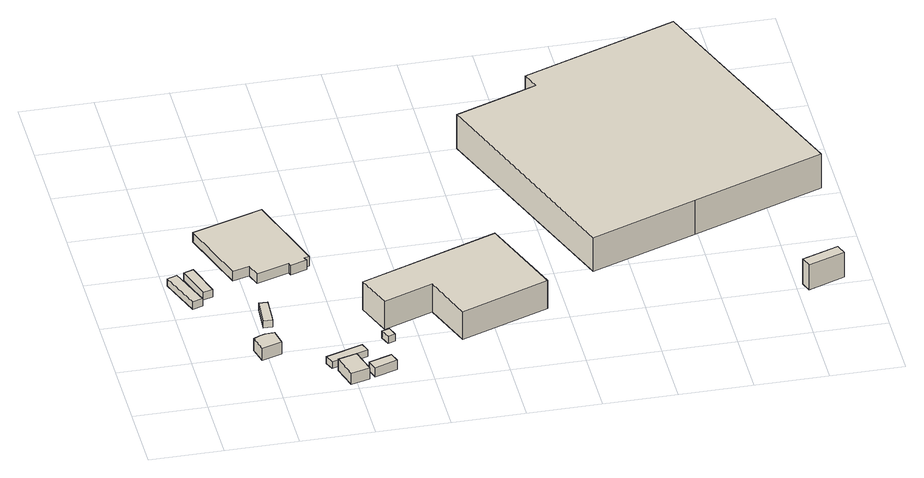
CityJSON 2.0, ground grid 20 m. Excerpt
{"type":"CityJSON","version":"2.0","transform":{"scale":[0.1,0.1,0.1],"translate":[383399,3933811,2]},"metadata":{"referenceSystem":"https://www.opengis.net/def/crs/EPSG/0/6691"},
"CityObjects":{
"building1":{"type":"Building","attributes":{"平成28年度建物利用現況.図形面積":36.89,"平成28年度建物利用現況.建物地上階数":0,"平成28年度建物利用現況.建物地下階数":0,"平成28年度建物利用現況.建物構造コード":"0","平成28年度建物利用現況.建物用途分類コード":"132","平成28年度建物利用現況.建物用途細分類コード":"0","平成28年度建物利用現況.延べ面積換算コード":"0","平成28年度建物利用現況.変化フラグ":"0","平成28年度建物利用現況.延べ面積換算係数":"0.000","平成28年度建物利用現況.過年度修正フラグ":"0","平成28年度建物利用現況.調整フラグ":"1","平成28年度建物利用現況.説明注記":"自転車置場","平成28年度建物利用現況.区市町村コード":"111","平成28年度建物利用現況.大字・町コード":"58","平成28年度建物利用現況.町・丁目コード":"3","平成28年度建物利用現況.13_区市町村コード_大字・町コード_町・丁目コード":"13111058003","平成28年度建物利用現況.区市町村名称":"大田区","平成28年度建物利用現況.町丁目名称":"南六郷三丁目","地域地区":"12, ,25","多摩川浸水想定区域（計画規模）.規模":"L1","多摩川浸水想定区域（計画規模）.浸水ランク":"2","多摩川浸水想定区域（計画規模）.浸水深":1.36,"多摩川浸水想定区域（想定最大規模）.規模":"L2","多摩川浸水想定区域（想定最大規模）.浸水ランク":"2","多摩川浸水想定区域（想定最大規模）.浸水深":2.71,"多摩川浸水想定区域（想定最大規模）.継続時間":1,"usage":"412","measuredHeight":2.3,"BuildingDetails.buildingRoofEdgeArea":36.89,"BuildingDetails.fireproofStructureType":"0","BuildingDetails.districtsAndZonesType":"12","BuildingDetails.landUsePlanType":"2112","BuildingDetails.prefecture":"13","BuildingDetails.city":"13111","BuildingDetails.surveyYear":2016},"geometry":[{"type":"Solid","lod":"1","boundaries":[[[[0,1,2,3]],[[2,4,5,3]],[[1,6,4,2]],[[0,7,6,1]],[[3,5,7,0]],[[4,6,7,5]]]]}]},
"building2":{"type":"Building","attributes":{"平成28年度建物利用現況.図形面積":28.53,"平成28年度建物利用現況.建物地上階数":0,"平成28年度建物利用現況.建物地下階数":0,"平成28年度建物利用現況.建物構造コード":"0","平成28年度建物利用現況.建物用途分類コード":"132","平成28年度建物利用現況.建物用途細分類コード":"0","平成28年度建物利用現況.延べ面積換算コード":"0","平成28年度建物利用現況.変化フラグ":"0","平成28年度建物利用現況.延べ面積換算係数":"0.000","平成28年度建物利用現況.過年度修正フラグ":"0","平成28年度建物利用現況.調整フラグ":"1","平成28年度建物利用現況.説明注記":"自転車置場","平成28年度建物利用現況.区市町村コード":"111","平成28年度建物利用現況.大字・町コード":"58","平成28年度建物利用現況.町・丁目コード":"3","平成28年度建物利用現況.13_区市町村コード_大字・町コード_町・丁目コード":"13111058003","平成28年度建物利用現況.区市町村名称":"大田区","平成28年度建物利用現況.町丁目名称":"南六郷三丁目","地域地区":"12, ,25","多摩川浸水想定区域（計画規模）.規模":"L1","多摩川浸水想定区域（計画規模）.浸水ランク":"2","多摩川浸水想定区域（計画規模）.浸水深":1.33,"多摩川浸水想定区域（想定最大規模）.規模":"L2","多摩川浸水想定区域（想定最大規模）.浸水ランク":"2","多摩川浸水想定区域（想定最大規模）.浸水深":2.6,"多摩川浸水想定区域（想定最大規模）.継続時間":1,"usage":"412","measuredHeight":2.4,"BuildingDetails.buildingRoofEdgeArea":28.53,"BuildingDetails.fireproofStructureType":"0","BuildingDetails.districtsAndZonesType":"12","BuildingDetails.landUsePlanType":"2112","BuildingDetails.prefecture":"13","BuildingDetails.city":"13111","BuildingDetails.surveyYear":2016},"geometry":[{"type":"Solid","lod":"1","boundaries":[[[[8,9,10,11]],[[10,12,13,11]],[[9,14,12,10]],[[8,15,14,9]],[[11,13,15,8]],[[12,14,15,13]]]]}]},
"building3":{"type":"Building","attributes":{"平成28年度建物利用現況.図形面積":30.45,"平成28年度建物利用現況.建物地上階数":0,"平成28年度建物利用現況.建物地下階数":0,"平成28年度建物利用現況.建物構造コード":"0","平成28年度建物利用現況.建物用途分類コード":"132","平成28年度建物利用現況.建物用途細分類コード":"0","平成28年度建物利用現況.延べ面積換算コード":"0","平成28年度建物利用現況.変化フラグ":"0","平成28年度建物利用現況.延べ面積換算係数":"0.000","平成28年度建物利用現況.過年度修正フラグ":"0","平成28年度建物利用現況.調整フラグ":"1","平成28年度建物利用現況.説明注記":"外","平成28年度建物利用現況.区市町村コード":"111","平成28年度建物利用現況.大字・町コード":"58","平成28年度建物利用現況.町・丁目コード":"3","平成28年度建物利用現況.13_区市町村コード_大字・町コード_町・丁目コード":"13111058003","平成28年度建物利用現況.区市町村名称":"大田区","平成28年度建物利用現況.町丁目名称":"南六郷三丁目","地域地区":"12, ,25","多摩川浸水想定区域（計画規模）.規模":"L1","多摩川浸水想定区域（計画規模）.浸水ランク":"2","多摩川浸水想定区域（計画規模）.浸水深":1.97,"多摩川浸水想定区域（想定最大規模）.規模":"L2","多摩川浸水想定区域（想定最大規模）.浸水ランク":"2","多摩川浸水想定区域（想定最大規模）.浸水深":2.86,"多摩川浸水想定区域（想定最大規模）.継続時間":1,"城南地区浸水想定区域（想定最大規模）.規模":"L2","城南地区浸水想定区域（想定最大規模）.浸水ランク":"1","城南地区浸水想定区域（想定最大規模）.浸水深":0.01,"usage":"412","measuredHeight":7.3,"BuildingDetails.buildingRoofEdgeArea":30.45,"BuildingDetails.fireproofStructureType":"0","BuildingDetails.districtsAndZonesType":"12","BuildingDetails.landUsePlanType":"2112","BuildingDetails.prefecture":"13","BuildingDetails.city":"13111","BuildingDetails.surveyYear":2016},"geometry":[{"type":"Solid","lod":"1","boundaries":[[[[16,17,18,19,20,21]],[[20,22,23,21]],[[19,24,22,20]],[[18,25,24,19]],[[17,26,25,18]],[[16,27,26,17]],[[21,23,27,16]],[[22,24,25,26,27,23]]]]}]},
"building4":{"type":"Building","attributes":{"平成28年度建物利用現況.図形面積":19.71,"平成28年度建物利用現況.建物地上階数":0,"平成28年度建物利用現況.建物地下階数":0,"平成28年度建物利用現況.建物構造コード":"0","平成28年度建物利用現況.建物用途分類コード":"132","平成28年度建物利用現況.建物用途細分類コード":"0","平成28年度建物利用現況.延べ面積換算コード":"0","平成28年度建物利用現況.変化フラグ":"0","平成28年度建物利用現況.延べ面積換算係数":"0.000","平成28年度建物利用現況.過年度修正フラグ":"0","平成28年度建物利用現況.調整フラグ":"1","平成28年度建物利用現況.説明注記":"自転車置場","平成28年度建物利用現況.区市町村コード":"111","平成28年度建物利用現況.大字・町コード":"58","平成28年度建物利用現況.町・丁目コード":"3","平成28年度建物利用現況.13_区市町村コード_大字・町コード_町・丁目コード":"13111058003","平成28年度建物利用現況.区市町村名称":"大田区","平成28年度建物利用現況.町丁目名称":"南六郷三丁目","地域地区":"12, ,25","多摩川浸水想定区域（計画規模）.規模":"L1","多摩川浸水想定区域（計画規模）.浸水ランク":"2","多摩川浸水想定区域（計画規模）.浸水深":1.64,"多摩川浸水想定区域（想定最大規模）.規模":"L2","多摩川浸水想定区域（想定最大規模）.浸水ランク":"2","多摩川浸水想定区域（想定最大規模）.浸水深":2.71,"多摩川浸水想定区域（想定最大規模）.継続時間":1,"城南地区浸水想定区域（想定最大規模）.規模":"L2","城南地区浸水想定区域（想定最大規模）.浸水ランク":"1","城南地区浸水想定区域（想定最大規模）.浸水深":0.096,"usage":"412","measuredHeight":2.2,"BuildingDetails.buildingRoofEdgeArea":19.71,"BuildingDetails.fireproofStructureType":"0","BuildingDetails.districtsAndZonesType":"12","BuildingDetails.landUsePlanType":"2112","BuildingDetails.prefecture":"13","BuildingDetails.city":"13111","BuildingDetails.surveyYear":2016},"geometry":[{"type":"Solid","lod":"1","boundaries":[[[[28,29,30,31]],[[30,32,33,31]],[[29,34,32,30]],[[28,35,34,29]],[[31,33,35,28]],[[32,34,35,33]]]]}]},
"building5":{"type":"Building","attributes":{"平成28年度建物利用現況.図形面積":39.89,"平成28年度建物利用現況.建物地上階数":0,"平成28年度建物利用現況.建物地下階数":0,"平成28年度建物利用現況.建物構造コード":"0","平成28年度建物利用現況.建物用途分類コード":"132","平成28年度建物利用現況.建物用途細分類コード":"0","平成28年度建物利用現況.延べ面積換算コード":"0","平成28年度建物利用現況.変化フラグ":"0","平成28年度建物利用現況.延べ面積換算係数":"0.000","平成28年度建物利用現況.過年度修正フラグ":"0","平成28年度建物利用現況.調整フラグ":"1","平成28年度建物利用現況.説明注記":"物置","平成28年度建物利用現況.区市町村コード":"111","平成28年度建物利用現況.大字・町コード":"58","平成28年度建物利用現況.町・丁目コード":"3","平成28年度建物利用現況.13_区市町村コード_大字・町コード_町・丁目コード":"13111058003","平成28年度建物利用現況.区市町村名称":"大田区","平成28年度建物利用現況.町丁目名称":"南六郷三丁目","地域地区":"12, ,25","多摩川浸水想定区域（計画規模）.規模":"L1","多摩川浸水想定区域（計画規模）.浸水ランク":"2","多摩川浸水想定区域（計画規模）.浸水深":2.2,"多摩川浸水想定区域（想定最大規模）.規模":"L2","多摩川浸水想定区域（想定最大規模）.浸水ランク":"2","多摩川浸水想定区域（想定最大規模）.浸水深":2.97,"多摩川浸水想定区域（想定最大規模）.継続時間":1,"城南地区浸水想定区域（想定最大規模）.規模":"L2","城南地区浸水想定区域（想定最大規模）.浸水ランク":"1","城南地区浸水想定区域（想定最大規模）.浸水深":0.109,"usage":"412","measuredHeight":3.9,"BuildingDetails.buildingRoofEdgeArea":39.89,"BuildingDetails.fireproofStructureType":"0","BuildingDetails.districtsAndZonesType":"12","BuildingDetails.landUsePlanType":"2112","BuildingDetails.prefecture":"13","BuildingDetails.city":"13111","BuildingDetails.surveyYear":2016},"geometry":[{"type":"Solid","lod":"1","boundaries":[[[[36,37,38,39]],[[38,40,41,39]],[[37,42,40,38]],[[36,43,42,37]],[[39,41,43,36]],[[40,42,43,41]]]]}]},
"building6":{"type":"Building","attributes":{"平成28年度建物利用現況.図形面積":30.83,"平成28年度建物利用現況.建物地上階数":0,"平成28年度建物利用現況.建物地下階数":0,"平成28年度建物利用現況.建物構造コード":"0","平成28年度建物利用現況.建物用途分類コード":"132","平成28年度建物利用現況.建物用途細分類コード":"0","平成28年度建物利用現況.延べ面積換算コード":"0","平成28年度建物利用現況.変化フラグ":"0","平成28年度建物利用現況.延べ面積換算係数":"0.000","平成28年度建物利用現況.過年度修正フラグ":"0","平成28年度建物利用現況.調整フラグ":"1","平成28年度建物利用現況.説明注記":"自転車置場","平成28年度建物利用現況.区市町村コード":"111","平成28年度建物利用現況.大字・町コード":"58","平成28年度建物利用現況.町・丁目コード":"3","平成28年度建物利用現況.13_区市町村コード_大字・町コード_町・丁目コード":"13111058003","平成28年度建物利用現況.区市町村名称":"大田区","平成28年度建物利用現況.町丁目名称":"南六郷三丁目","地域地区":"12, ,25","多摩川浸水想定区域（計画規模）.規模":"L1","多摩川浸水想定区域（計画規模）.浸水ランク":"2","多摩川浸水想定区域（計画規模）.浸水深":2.1,"多摩川浸水想定区域（想定最大規模）.規模":"L2","多摩川浸水想定区域（想定最大規模）.浸水ランク":"2","多摩川浸水想定区域（想定最大規模）.浸水深":2.87,"多摩川浸水想定区域（想定最大規模）.継続時間":1,"城南地区浸水想定区域（想定最大規模）.規模":"L2","城南地区浸水想定区域（想定最大規模）.浸水ランク":"1","城南地区浸水想定区域（想定最大規模）.浸水深":0.109,"usage":"412","measuredHeight":2.2,"BuildingDetails.buildingRoofEdgeArea":30.83,"BuildingDetails.fireproofStructureType":"0","BuildingDetails.districtsAndZonesType":"12","BuildingDetails.landUsePlanType":"2112","BuildingDetails.prefecture":"13","BuildingDetails.city":"13111","BuildingDetails.surveyYear":2016},"geometry":[{"type":"Solid","lod":"1","boundaries":[[[[44,45,46,47]],[[46,48,49,47]],[[45,50,48,46]],[[44,51,50,45]],[[47,49,51,44]],[[48,50,51,49]]]]}]},
"building7":{"type":"Building","attributes":{"平成28年度建物利用現況.図形面積":486.21,"平成28年度建物利用現況.建物地上階数":0,"平成28年度建物利用現況.建物地下階数":0,"平成28年度建物利用現況.建物構造コード":"0","平成28年度建物利用現況.建物用途分類コード":"132","平成28年度建物利用現況.建物用途細分類コード":"0","平成28年度建物利用現況.延べ面積換算コード":"0","平成28年度建物利用現況.変化フラグ":"0","平成28年度建物利用現況.延べ面積換算係数":"0.000","平成28年度建物利用現況.過年度修正フラグ":"0","平成28年度建物利用現況.調整フラグ":"1","平成28年度建物利用現況.説明注記":"車庫","平成28年度建物利用現況.区市町村コード":"111","平成28年度建物利用現況.大字・町コード":"58","平成28年度建物利用現況.町・丁目コード":"3","平成28年度建物利用現況.13_区市町村コード_大字・町コード_町・丁目コード":"13111058003","平成28年度建物利用現況.区市町村名称":"大田区","平成28年度建物利用現況.町丁目名称":"南六郷三丁目","地域地区":"12, ,25","多摩川浸水想定区域（計画規模）.規模":"L1","多摩川浸水想定区域（計画規模）.浸水ランク":"2","多摩川浸水想定区域（計画規模）.浸水深":1.53,"多摩川浸水想定区域（想定最大規模）.規模":"L2","多摩川浸水想定区域（想定最大規模）.浸水ランク":"2","多摩川浸水想定区域（想定最大規模）.浸水深":2.8,"多摩川浸水想定区域（想定最大規模）.継続時間":1,"城南地区浸水想定区域（想定最大規模）.規模":"L2","城南地区浸水想定区域（想定最大規模）.浸水ランク":"1","城南地区浸水想定区域（想定最大規模）.浸水深":0.031,"usage":"412","measuredHeight":4.4,"BuildingDetails.buildingRoofEdgeArea":486.21,"BuildingDetails.fireproofStructureType":"0","BuildingDetails.districtsAndZonesType":"12","BuildingDetails.landUsePlanType":"2112","BuildingDetails.prefecture":"13","BuildingDetails.city":"13111","BuildingDetails.surveyYear":2016},"geometry":[{"type":"Solid","lod":"1","boundaries":[[[[52,53,54,55,56,57,58,59,60,61]],[[60,62,63,61]],[[59,64,62,60]],[[58,65,64,59]],[[57,66,65,58]],[[56,67,66,57]],[[55,68,67,56]],[[54,69,68,55]],[[53,70,69,54]],[[52,71,70,53]],[[61,63,71,52]],[[62,64,65,66,67,68,69,70,71,63]]]]}]},
"building8":{"type":"Building","attributes":{"平成28年度建物利用現況.図形面積":19.64,"平成28年度建物利用現況.建物地上階数":0,"平成28年度建物利用現況.建物地下階数":0,"平成28年度建物利用現況.建物構造コード":"0","平成28年度建物利用現況.建物用途分類コード":"132","平成28年度建物利用現況.建物用途細分類コード":"0","平成28年度建物利用現況.延べ面積換算コード":"0","平成28年度建物利用現況.変化フラグ":"0","平成28年度建物利用現況.延べ面積換算係数":"0.000","平成28年度建物利用現況.過年度修正フラグ":"0","平成28年度建物利用現況.調整フラグ":"1","平成28年度建物利用現況.説明注記":"空調用室外機","平成28年度建物利用現況.区市町村コード":"111","平成28年度建物利用現況.大字・町コード":"58","平成28年度建物利用現況.町・丁目コード":"3","平成28年度建物利用現況.13_区市町村コード_大字・町コード_町・丁目コード":"13111058003","平成28年度建物利用現況.区市町村名称":"大田区","平成28年度建物利用現況.町丁目名称":"南六郷三丁目","地域地区":"12, ,25","多摩川浸水想定区域（計画規模）.規模":"L1","多摩川浸水想定区域（計画規模）.浸水ランク":"2","多摩川浸水想定区域（計画規模）.浸水深":2.2,"多摩川浸水想定区域（想定最大規模）.規模":"L2","多摩川浸水想定区域（想定最大規模）.浸水ランク":"2","多摩川浸水想定区域（想定最大規模）.浸水深":2.97,"多摩川浸水想定区域（想定最大規模）.継続時間":1,"城南地区浸水想定区域（想定最大規模）.規模":"L2","城南地区浸水想定区域（想定最大規模）.浸水ランク":"1","城南地区浸水想定区域（想定最大規模）.浸水深":0.202,"usage":"412","measuredHeight":3,"BuildingDetails.buildingRoofEdgeArea":19.64,"BuildingDetails.fireproofStructureType":"0","BuildingDetails.districtsAndZonesType":"12","BuildingDetails.landUsePlanType":"2112","BuildingDetails.prefecture":"13","BuildingDetails.city":"13111","BuildingDetails.surveyYear":2016},"geometry":[{"type":"Solid","lod":"1","boundaries":[[[[72,73,74,75]],[[74,76,77,75]],[[73,78,76,74]],[[72,79,78,73]],[[75,77,79,72]],[[76,78,79,77]]]]}]},
"building9":{"type":"Building","attributes":{"平成28年度建物利用現況.図形面積":18.19,"平成28年度建物利用現況.建物地上階数":0,"平成28年度建物利用現況.建物地下階数":0,"平成28年度建物利用現況.建物構造コード":"0","平成28年度建物利用現況.建物用途分類コード":"113","平成28年度建物利用現況.建物用途細分類コード":"2","平成28年度建物利用現況.延べ面積換算コード":"0","平成28年度建物利用現況.変化フラグ":"0","平成28年度建物利用現況.延べ面積換算係数":"0.000","平成28年度建物利用現況.過年度修正フラグ":"0","平成28年度建物利用現況.調整フラグ":"1","平成28年度建物利用現況.説明注記":"物置","平成28年度建物利用現況.区市町村コード":"111","平成28年度建物利用現況.大字・町コード":"58","平成28年度建物利用現況.町・丁目コード":"3","平成28年度建物利用現況.13_区市町村コード_大字・町コード_町・丁目コード":"13111058003","平成28年度建物利用現況.区市町村名称":"大田区","平成28年度建物利用現況.町丁目名称":"南六郷三丁目","地域地区":"12, ,25","多摩川浸水想定区域（計画規模）.規模":"L1","多摩川浸水想定区域（計画規模）.浸水ランク":"2","多摩川浸水想定区域（計画規模）.浸水深":2.2,"多摩川浸水想定区域（想定最大規模）.規模":"L2","多摩川浸水想定区域（想定最大規模）.浸水ランク":"2","多摩川浸水想定区域（想定最大規模）.浸水深":2.97,"多摩川浸水想定区域（想定最大規模）.継続時間":1,"城南地区浸水想定区域（想定最大規模）.規模":"L2","城南地区浸水想定区域（想定最大規模）.浸水ランク":"1","城南地区浸水想定区域（想定最大規模）.浸水深":0.202,"usage":"4226","measuredHeight":2.2,"BuildingDetails.buildingRoofEdgeArea":18.19,"BuildingDetails.fireproofStructureType":"0","BuildingDetails.districtsAndZonesType":"12","BuildingDetails.landUsePlanType":"2142","BuildingDetails.prefecture":"13","BuildingDetails.city":"13111","BuildingDetails.surveyYear":2016},"geometry":[{"type":"Solid","lod":"1","boundaries":[[[[80,81,82,83]],[[82,84,85,83]],[[81,86,84,82]],[[80,87,86,81]],[[83,85,87,80]],[[84,86,87,85]]]]}]},
"building10":{"type":"Building","attributes":{"平成28年度建物利用現況.図形面積":812.62,"平成28年度建物利用現況.建物地上階数":2,"平成28年度建物利用現況.建物地下階数":0,"平成28年度建物利用現況.建物構造コード":"11","平成28年度建物利用現況.建物用途分類コード":"113","平成28年度建物利用現況.建物用途細分類コード":"2","平成28年度建物利用現況.延べ面積換算コード":"1","平成28年度建物利用現況.変化フラグ":"0","平成28年度建物利用現況.延べ面積換算係数":"1.000","平成28年度建物利用現況.過年度修正フラグ":"0","平成28年度建物利用現況.調整フラグ":"0","平成28年度建物利用現況.区市町村コード":"111","平成28年度建物利用現況.大字・町コード":"58","平成28年度建物利用現況.町・丁目コード":"3","平成28年度建物利用現況.13_区市町村コード_大字・町コード_町・丁目コード":"13111058003","平成28年度建物利用現況.区市町村名称":"大田区","平成28年度建物利用現況.町丁目名称":"南六郷三丁目","地域地区":"12, ,25","多摩川浸水想定区域（計画規模）.規模":"L1","多摩川浸水想定区域（計画規模）.浸水ランク":"2","多摩川浸水想定区域（計画規模）.浸水深":1.65,"多摩川浸水想定区域（想定最大規模）.規模":"L2","多摩川浸水想定区域（想定最大規模）.浸水ランク":"2","多摩川浸水想定区域（想定最大規模）.浸水深":2.7,"多摩川浸水想定区域（想定最大規模）.継続時間":1,"城南地区浸水想定区域（想定最大規模）.規模":"L2","城南地区浸水想定区域（想定最大規模）.浸水ランク":"1","城南地区浸水想定区域（想定最大規模）.浸水深":0.35,"usage":"4226","measuredHeight":9.8,"storeysAboveGround":2,"storeysBelowGround":0,"BuildingDetails.buildingRoofEdgeArea":812.62,"BuildingDetails.fireproofStructureType":"1001","BuildingDetails.districtsAndZonesType":"12","BuildingDetails.landUsePlanType":"2142","BuildingDetails.prefecture":"13","BuildingDetails.city":"13111","BuildingDetails.surveyYear":2016},"geometry":[{"type":"Solid","lod":"1","boundaries":[[[[88,89,90,91,92,93]],[[92,94,95,93]],[[91,96,94,92]],[[90,97,96,91]],[[89,98,97,90]],[[88,99,98,89]],[[93,95,99,88]],[[94,96,97,98,99,95]]]]}]},
"building11":{"type":"Building","attributes":{"平成28年度建物利用現況.図形面積":4824.35,"平成28年度建物利用現況.建物地上階数":2,"平成28年度建物利用現況.建物地下階数":0,"平成28年度建物利用現況.建物構造コード":"11","平成28年度建物利用現況.建物用途分類コード":"114","平成28年度建物利用現況.建物用途細分類コード":"1","平成28年度建物利用現況.延べ面積換算コード":"1","平成28年度建物利用現況.変化フラグ":"0","平成28年度建物利用現況.延べ面積換算係数":"1.000","平成28年度建物利用現況.過年度修正フラグ":"0","平成28年度建物利用現況.調整フラグ":"0","平成28年度建物利用現況.区市町村コード":"111","平成28年度建物利用現況.大字・町コード":"58","平成28年度建物利用現況.町・丁目コード":"3","平成28年度建物利用現況.13_区市町村コード_大字・町コード_町・丁目コード":"13111058003","平成28年度建物利用現況.区市町村名称":"大田区","平成28年度建物利用現況.町丁目名称":"南六郷三丁目","地域地区":"12, ,25","多摩川浸水想定区域（計画規模）.規模":"L1","多摩川浸水想定区域（計画規模）.浸水ランク":"2","多摩川浸水想定区域（計画規模）.浸水深":0.65,"多摩川浸水想定区域（想定最大規模）.規模":"L2","多摩川浸水想定区域（想定最大規模）.浸水ランク":"2","多摩川浸水想定区域（想定最大規模）.浸水深":2.16,"多摩川浸水想定区域（想定最大規模）.継続時間":1,"城南地区浸水想定区域（想定最大規模）.規模":"L2","城南地区浸水想定区域（想定最大規模）.浸水ランク":"1","城南地区浸水想定区域（想定最大規模）.浸水深":0.034,"usage":"452","measuredHeight":11.5,"storeysAboveGround":2,"storeysBelowGround":0,"BuildingDetails.buildingRoofEdgeArea":4824.35,"BuildingDetails.fireproofStructureType":"1001","BuildingDetails.districtsAndZonesType":"12","BuildingDetails.landUsePlanType":"2143","BuildingDetails.prefecture":"13","BuildingDetails.city":"13111","BuildingDetails.surveyYear":2016},"geometry":[{"type":"Solid","lod":"1","boundaries":[[[[100,101,102,103,104,105,106,107]],[[106,108,109,107]],[[105,110,108,106]],[[104,111,110,105]],[[103,112,111,104]],[[102,113,112,103]],[[101,114,113,102]],[[100,115,114,101]],[[107,109,115,100]],[[108,110,111,112,113,114,115,109]]]]}]},
"building12":{"type":"Building","attributes":{"地域地区":", ,","measuredHeight":8.2,"BuildingDetails.fireproofStructureType":"0","BuildingDetails.landUsePlanType":"0","BuildingDetails.prefecture":"13","BuildingDetails.city":"13111","BuildingDetails.surveyYear":2016},"geometry":[{"type":"Solid","lod":"1","boundaries":[[[[116,117,118,119]],[[118,120,121,119]],[[117,122,120,118]],[[116,123,122,117]],[[119,121,123,116]],[[120,122,123,121]]]]}]}
},
"vertices":[
[52,426,8],[9,543,8],[37,553,8],[80,436,8],[37,553,31],[80,436,31],[9,543,31],[52,426,31],
[87,463,8],[56,560,8],[83,569,8],[114,471,8],[83,569,31],[114,471,31],[56,560,31],[87,463,31],
[179,164,8],[167,212,8],[183,221,8],[199,227,8],[225,228,8],[234,182,8],[225,228,46],[234,182,46],[199,227,46],[183,221,46],[167,212,46],[179,164,46],
[237,306,8],[212,307,8],[217,388,8],[241,387,8],[217,388,30],[241,387,30],[212,307,30],[237,306,30],
[381,9,9],[361,79,9],[413,94,9],[433,24,9],[413,94,44],[433,24,44],[361,79,44],[381,9,44],
[347,89,9],[338,116,9],[440,150,9],[449,123,9],[440,150,30],[449,123,30],[338,116,30],[347,89,30],
[373,551,7],[377,541,7],[332,527,7],[329,536,7],[239,507,7],[226,545,7],[180,530,7],[116,724,7],[311,788,7],[387,555,7],[311,788,37],[387,555,37],[116,724,37],[180,530,37],[226,545,37],[239,507,37],[329,536,37],[332,527,37],[377,541,37],[373,551,37],
[449,29,9],[439,58,9],[502,79,9],[511,51,9],[502,79,38],[511,51,38],[439,58,38],[449,29,38],
[512,168,10],[502,196,10],[523,203,10],[533,175,10],[523,203,32],[533,175,32],[502,196,32],[512,168,32],
[705,146,9],[654,284,9],[517,233,9],[480,332,9],[860,474,9],[948,237,9],[860,474,97],[948,237,97],[480,332,97],[517,233,97],[654,284,97],[705,146,97],
[1388,476,14],[1097,367,14],[868,982,14],[1047,1049,14],[1095,1068,14],[1077,1115,14],[1503,1274,14],[1752,611,14],[1503,1274,121],[1752,611,121],[1077,1115,121],[1095,1068,121],[1047,1049,121],[868,982,121],[1097,367,121],[1388,476,121],
[1629,190,0],[1618,220,0],[1719,257,0],[1730,227,0],[1719,257,78],[1730,227,78],[1618,220,78],[1629,190,78]
]}
